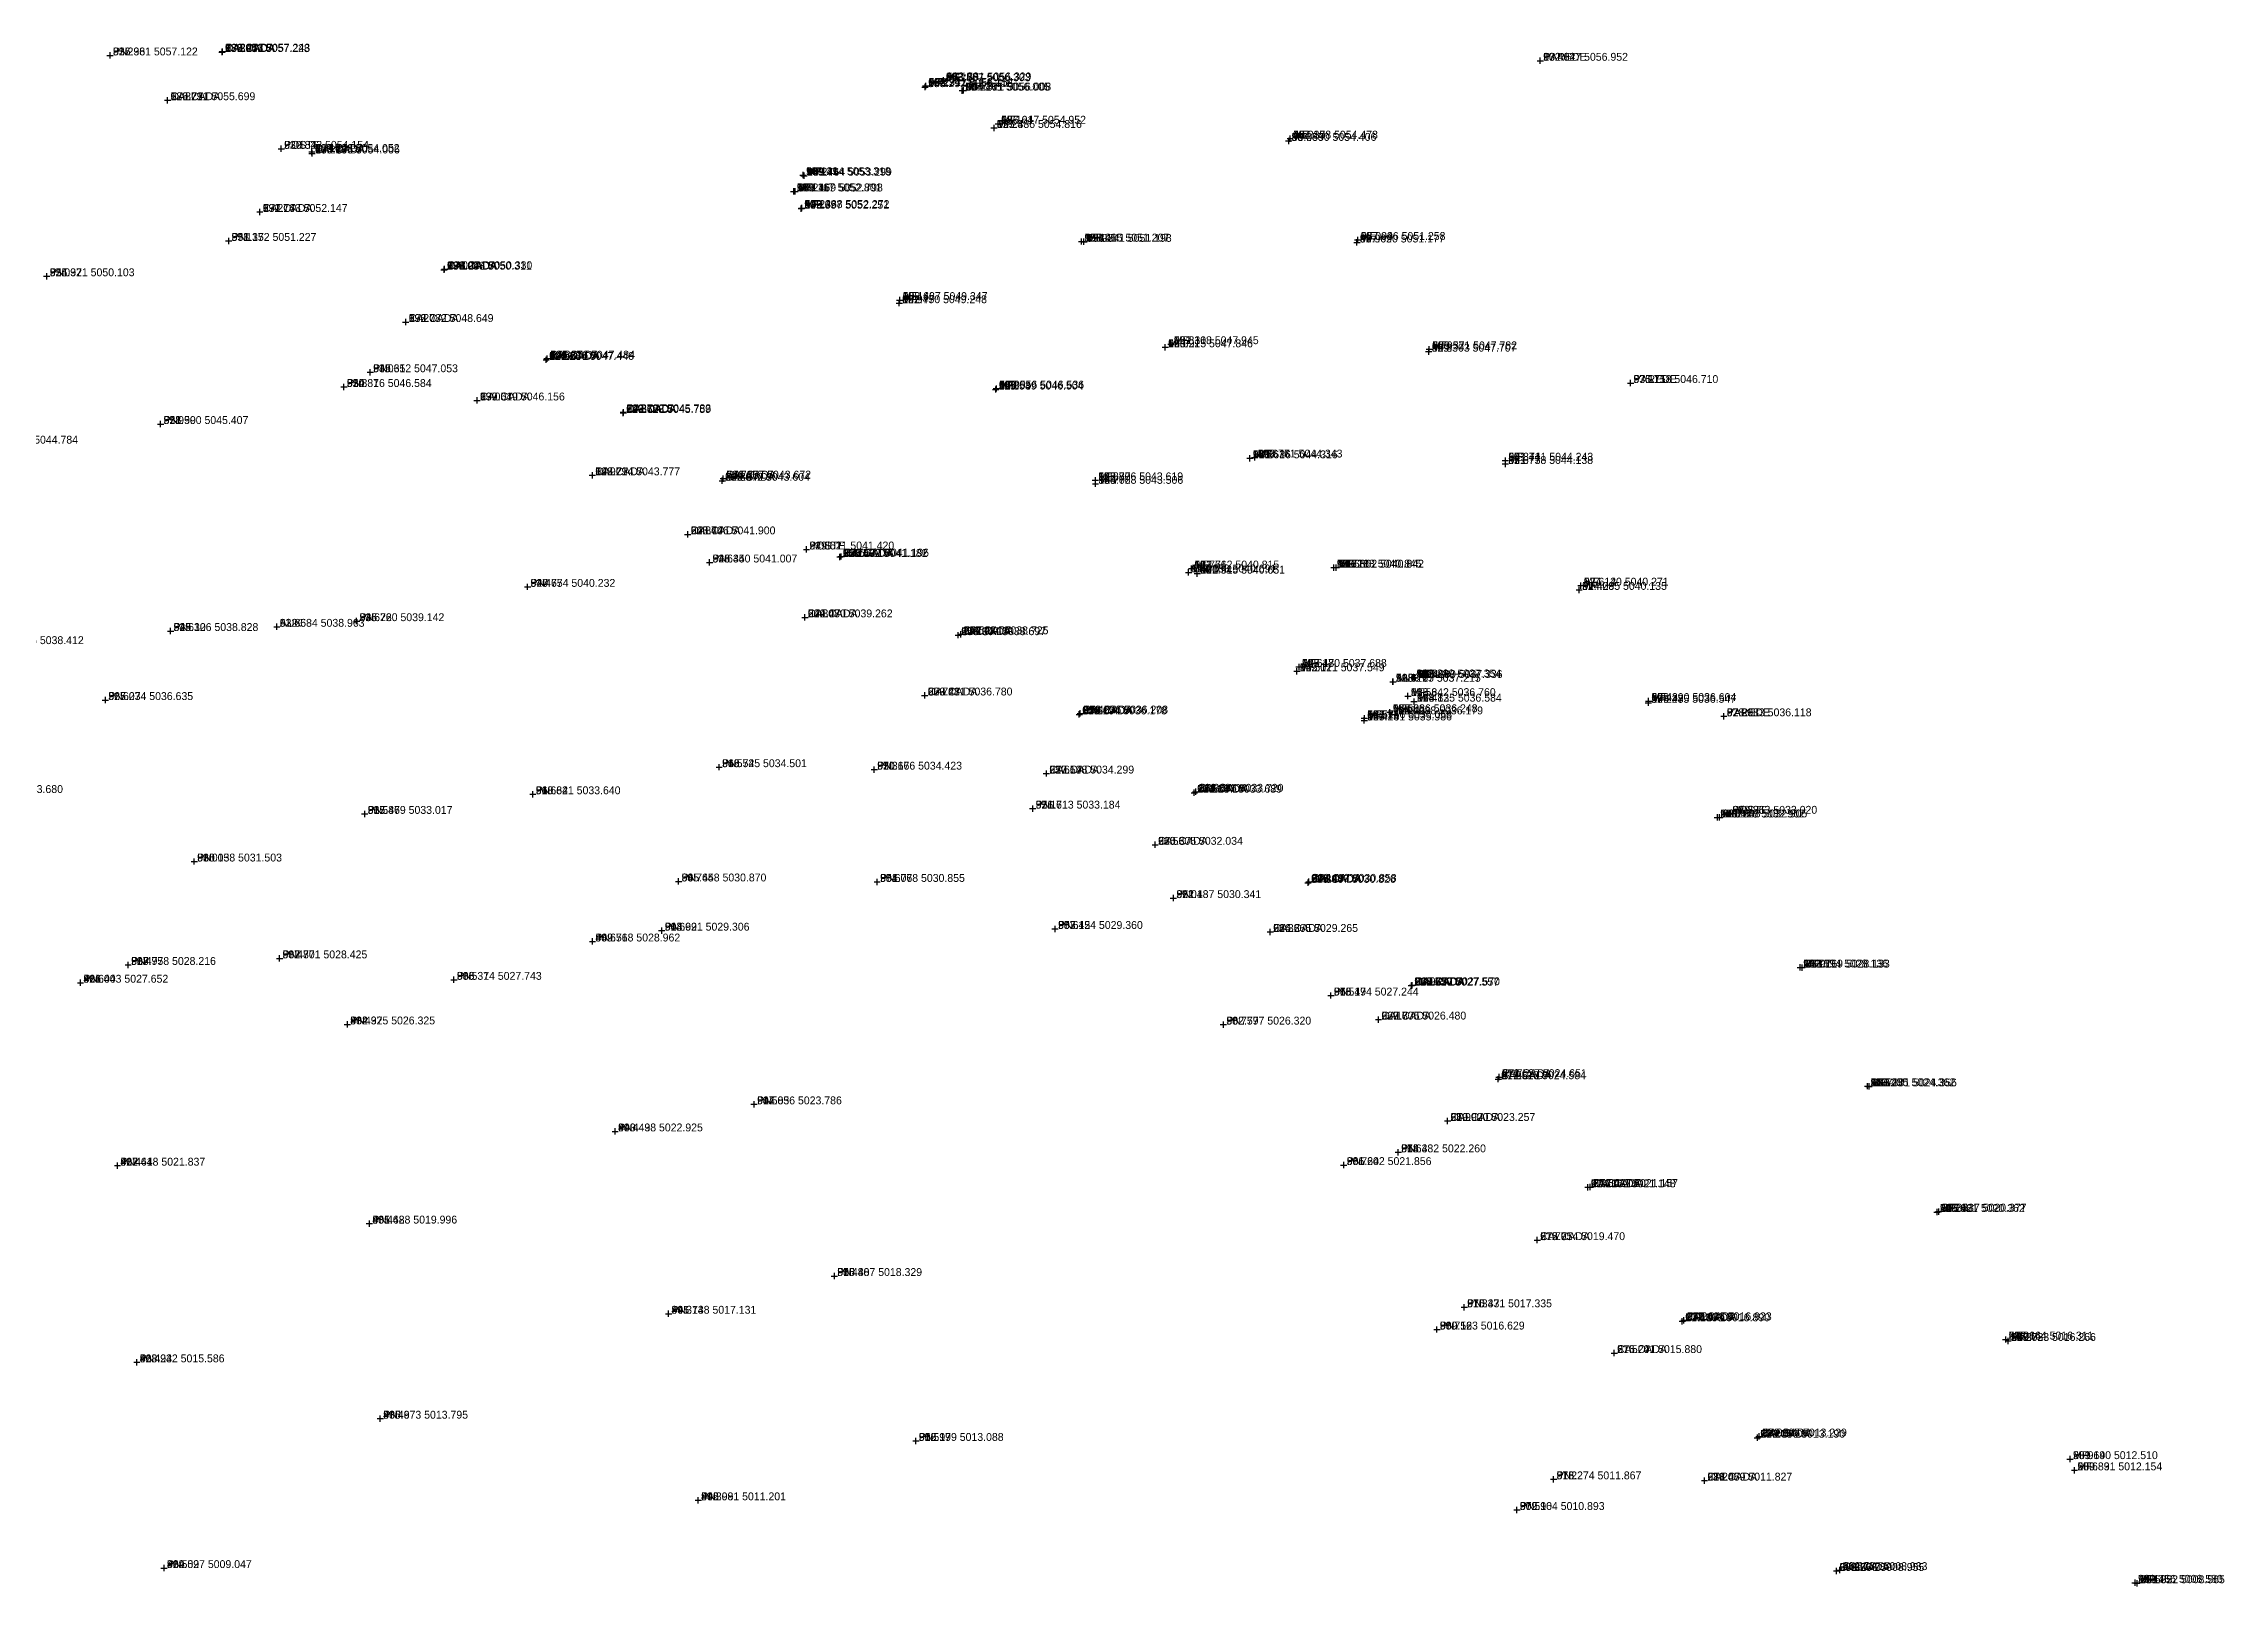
# Model space of a CAD drawing. Extents: x 886 to 1008, y 4909 to 5108.
# Drawn here: x 925.3 to 994.6, y 5008.5 to 5057.5 of the extents above; entities that cross this region are included whole.
import ezdxf

# ---------------------------------------------------------------- set-up
doc = ezdxf.new("R2010")
doc.units = 0
doc.linetypes.add('1', pattern=[0])
doc.layers.get('0').update_dxf_attribs({"linetype": '1'})
doc.styles.add('STD', font='txt')

# ---------------------------------------------------------------- blocks, each defined once
blk = doc.blocks.new('CROSS')
at = {"color": 0}
for p, q in [((-50, 0), (50, 0)), ((0, -50), (0, 50))]:
    blk.add_line(p, q, dxfattribs=at)

msp = doc.modelspace()

# ---------------------------------------------------------------- block references
at = {"layer": 'POINT', "color": 2, "xscale": 0.002, "yscale": 0.002, "zscale": 0.002}
for p in [(927.3811, 5057.1223, 53.2957), (930.9409, 5057.2284, 53.3005), (930.9531, 5057.2427, 53.2411), (972.8474, 5056.9521, 53.4017), (953.2922, 5056.1146, 53.2788), (953.3108, 5056.1536, 53.1936), (953.8565, 5056.3027, 53.2563), (953.8808, 5056.3287, 53.1789), (954.4715, 5056.0047, 53.226), (954.5107, 5056.0081, 53.1574), (929.2111, 5055.6986, 53.3793), (955.4855, 5054.8164, 53.2334), (955.617, 5054.9519, 53.1037), (932.822, 5054.1535, 53.1841), (933.7963, 5054.0524, 53.1436), (933.8054, 5054.0059, 53.2193), (964.8496, 5054.4062, 53.0588), (964.8975, 5054.4781, 53.2166), (949.4138, 5053.3176, 53.129), (949.4436, 5053.2986, 53.276), (949.1167, 5052.8012, 53.1158), (949.1592, 5052.7984, 53.2461), (932.1433, 5052.1475, 53.2757), (949.3568, 5052.2513, 53.1085), (949.3683, 5052.2717, 53.2427), (931.1522, 5051.227, 53.1365), (958.2655, 5051.2071, 53.1408), (958.3411, 5051.1977, 52.9739), (967.0196, 5051.1772, 52.9695), (967.046, 5051.2576, 53.0988), (925.3709, 5050.1031, 53.0916), (937.9981, 5050.3111, 53.1037), (938.0145, 5050.3297, 53.0274), (952.4698, 5049.2476, 52.9747), (952.4866, 5049.3474, 53.1663), (936.7822, 5048.6491, 53.2085), (960.9248, 5047.8455, 53.0208), (961.1075, 5047.9454, 52.8309), (969.3033, 5047.7075, 52.8299), (969.3208, 5047.7817, 52.9574), (935.6521, 5047.0527, 53.0314), (941.2455, 5047.4463, 52.9546), (941.2757, 5047.4844, 52.8806), (934.8162, 5046.5842, 52.8869), (955.5387, 5046.5038, 52.8535), (955.5565, 5046.5356, 53.0055), (975.7178, 5046.7099, 53.1153), (939.0489, 5046.1561, 53.051), (943.6983, 5045.7592, 52.8715), (943.7017, 5045.7828, 52.8183), (928.9899, 5045.4072, 52.9498), (963.6163, 5044.3164, 52.8632), (963.7715, 5044.3428, 52.6764), (971.7378, 5044.1379, 52.677), (971.7414, 5044.2426, 52.8408), (942.7138, 5043.777, 52.9286), (946.842, 5043.6036, 52.8036), (946.8767, 5043.6724, 52.7099), (958.7058, 5043.6188, 52.8871), (958.7084, 5043.5063, 52.7024), (945.7463, 5041.9005, 52.8404), (949.5209, 5041.4203, 52.8009), (946.44, 5041.0071, 52.6354), (950.5816, 5041.1817, 52.7494), (950.6269, 5041.1962, 52.6522), (961.668, 5040.6908, 52.613), (961.7623, 5040.8152, 52.761), (961.9448, 5040.6513, 52.7512), (966.2885, 5040.8447, 52.7105), (966.3617, 5040.8423, 52.5661), (940.6544, 5040.2323, 52.4774), (974.0851, 5040.1355, 52.4291), (974.1402, 5040.2713, 52.6117), (949.47, 5039.2624, 52.8079), (929.3064, 5038.8282, 52.6116), (932.6836, 5038.9632, 52.6532), (935.2196, 5039.1419, 52.6763), (954.3473, 5038.6967, 52.7297), (954.4244, 5038.7248, 52.5979), (965.1108, 5037.5488, 52.5019), (965.1798, 5037.688, 52.6467), (968.1646, 5037.2172, 52.6207), (968.1666, 5037.2151, 52.6216), (968.8186, 5037.3541, 52.5877), (968.8602, 5037.3356, 52.4291), (927.2338, 5036.6346, 52.6075), (953.2811, 5036.7798, 52.7414), (968.6419, 5036.7604, 52.5839), (968.8353, 5036.5838, 52.4121), (976.285, 5036.547, 52.2466), (976.2897, 5036.6035, 52.4394), (958.194, 5036.1776, 52.6187), (958.2262, 5036.2076, 52.4546), (967.251, 5035.9861, 52.4136), (967.2562, 5036.0577, 52.5736), (968.0663, 5036.2482, 52.5828), (968.2385, 5036.1789, 52.4084), (978.6835, 5036.1184, 52.2978), (946.7447, 5034.5014, 51.5521), (951.676, 5034.4233, 52.3161), (957.1483, 5034.2993, 52.6592), (961.8954, 5033.7197, 52.3082), (935.4794, 5033.0169, 51.5863), (940.8213, 5033.6402, 51.6637), (956.7132, 5033.1843, 52.1613), (961.8467, 5033.6891, 52.518), (978.8634, 5033.0202, 52.2253), (978.4777, 5032.902, 52.0119), (978.548, 5032.9045, 52.22), (960.6051, 5032.0341, 52.5298), (930.0578, 5031.5032, 52.0132), (945.4576, 5030.8696, 50.7643), (951.7676, 5030.8546, 50.6066), (961.187, 5030.3406, 52.043), (965.467, 5030.8265, 52.3336), (965.4917, 5030.8576, 52.1431), (942.7182, 5028.9616, 50.6561), (944.9211, 5029.3062, 50.6687), (957.4243, 5029.3599, 50.615), (964.2653, 5029.2649, 52.3664), (927.9579, 5028.2161, 50.4767), (932.7706, 5028.425, 50.4802), (926.4426, 5027.6516, 50.6001), (938.3145, 5027.7428, 50.5374), (968.7503, 5027.5574, 52.1507), (968.7765, 5027.5702, 51.9551), (981.1142, 5028.1357, 51.7594), (981.1687, 5028.1332, 51.9709), (966.1935, 5027.2436, 51.5473), (934.9253, 5026.3254, 50.4375), (962.7769, 5026.3197, 50.7592), (967.7047, 5026.4804, 52.1805), (971.5132, 5024.5843, 51.9567), (971.5366, 5024.6512, 51.7517), (983.2547, 5024.362, 51.5431), (983.3014, 5024.3557, 51.7372), (947.8563, 5023.7856, 50.5026), (943.4384, 5022.9254, 50.4486), (969.9, 5023.2574, 51.9924), (968.3319, 5022.2603, 51.6477), (927.6182, 5021.8369, 50.4444), (966.6017, 5021.8557, 50.7244), (974.3622, 5021.1479, 51.7151), (974.4369, 5021.1569, 51.5028), (935.6275, 5019.9958, 50.448), (985.4612, 5020.3624, 51.2924), (985.5168, 5020.3771, 51.3935), (972.7541, 5019.4699, 51.7914), (950.4072, 5018.3287, 50.4881), (945.138, 5017.1308, 50.3741), (970.4313, 5017.3346, 51.3365), (969.5632, 5016.6286, 50.7115), (977.3633, 5016.8898, 51.4396), (977.4164, 5016.9234, 51.2397), (975.2007, 5015.8801, 51.5236), (987.6442, 5016.3107, 51.0157), (987.7229, 5016.2661, 51.2029), (928.2323, 5015.5861, 50.4937), (935.9727, 5013.7953, 50.4668), (952.9994, 5013.0881, 50.5172), (979.7495, 5013.1899, 51.2039), (979.8047, 5013.2291, 50.9994), (989.6904, 5012.51, 50.9145), (973.2737, 5011.8672, 51.2268), (978.0692, 5011.827, 51.2449), (989.8306, 5012.1537, 50.6891), (946.0811, 5011.2009, 50.399), (972.1042, 5010.8929, 50.5961), (929.097, 5009.0471, 50.5519), (982.2664, 5008.9555, 50.8762), (982.3669, 5008.9831, 50.6728), (991.7562, 5008.5801, 50.4456), (991.8215, 5008.5648, 50.6353)]:
    msp.add_blockref('CROSS', p, dxfattribs=at)

# ---------------------------------------------------------------- texts
at = {"layer": 'CO_ORDS', "color": 3, "style": 'STD'}
for s, p in [(' 930.941 5057.228', (930.9409, 5057.2284, 53.3005)), (' 930.953 5057.243', (930.9531, 5057.2427, 53.2411)), (' 927.381 5057.122', (927.3811, 5057.1223, 53.2957)), (' 972.847 5056.952', (972.8474, 5056.9521, 53.4017)), (' 953.292 5056.115', (953.2922, 5056.1146, 53.2788)), (' 953.311 5056.154', (953.3108, 5056.1536, 53.1936)), (' 953.857 5056.303', (953.8565, 5056.3027, 53.2563)), (' 953.881 5056.329', (953.8808, 5056.3287, 53.1789)), (' 954.471 5056.005', (954.4715, 5056.0047, 53.226)), (' 954.511 5056.008', (954.5107, 5056.0081, 53.1574)), (' 929.211 5055.699', (929.2111, 5055.6986, 53.3793)), (' 955.486 5054.816', (955.4855, 5054.8164, 53.2334)), (' 955.617 5054.952', (955.617, 5054.9519, 53.1037)), (' 964.850 5054.406', (964.8496, 5054.4062, 53.0588)), (' 964.898 5054.478', (964.8975, 5054.4781, 53.2166)), (' 932.822 5054.154', (932.822, 5054.1535, 53.1841)), (' 933.796 5054.052', (933.7963, 5054.0524, 53.1436)), (' 933.805 5054.006', (933.8054, 5054.0059, 53.2193)), (' 949.414 5053.318', (949.4138, 5053.3176, 53.129)), (' 949.444 5053.299', (949.4436, 5053.2986, 53.276)), (' 949.117 5052.801', (949.1167, 5052.8012, 53.1158)), (' 949.159 5052.798', (949.1592, 5052.7984, 53.2461)), (' 932.143 5052.147', (932.1433, 5052.1475, 53.2757)), (' 949.357 5052.251', (949.3568, 5052.2513, 53.1085)), (' 949.368 5052.272', (949.3683, 5052.2717, 53.2427)), (' 931.152 5051.227', (931.1522, 5051.227, 53.1365)), (' 958.265 5051.207', (958.2655, 5051.2071, 53.1408)), (' 958.341 5051.198', (958.3411, 5051.1977, 52.9739)), (' 967.020 5051.177', (967.0196, 5051.1772, 52.9695)), (' 967.046 5051.258', (967.046, 5051.2576, 53.0988)), (' 937.998 5050.311', (937.9981, 5050.3111, 53.1037)), (' 938.014 5050.330', (938.0145, 5050.3297, 53.0274)), (' 925.371 5050.103', (925.3709, 5050.1031, 53.0916)), (' 952.470 5049.248', (952.4698, 5049.2476, 52.9747)), (' 952.487 5049.347', (952.4866, 5049.3474, 53.1663)), (' 936.782 5048.649', (936.7822, 5048.6491, 53.2085)), (' 941.246 5047.446', (941.2455, 5047.4463, 52.9546)), (' 941.276 5047.484', (941.2757, 5047.4844, 52.8806)), (' 960.925 5047.846', (960.9248, 5047.8455, 53.0208)), (' 961.108 5047.945', (961.1075, 5047.9454, 52.8309)), (' 969.303 5047.707', (969.3033, 5047.7075, 52.8299)), (' 969.321 5047.782', (969.3208, 5047.7817, 52.9574)), (' 935.652 5047.053', (935.6521, 5047.0527, 53.0314)), (' 934.816 5046.584', (934.8162, 5046.5842, 52.8869)), (' 939.049 5046.156', (939.0489, 5046.1561, 53.051)), (' 955.539 5046.504', (955.5387, 5046.5038, 52.8535)), (' 955.556 5046.536', (955.5565, 5046.5356, 53.0055)), (' 975.718 5046.710', (975.7178, 5046.7099, 53.1153)), (' 928.990 5045.407', (928.9899, 5045.4072, 52.9498)), (' 943.698 5045.759', (943.6983, 5045.7592, 52.8715)), (' 943.702 5045.783', (943.7017, 5045.7828, 52.8183)), (' 923.575 5044.784', (923.5753, 5044.7838, 52.8514)), (' 963.616 5044.316', (963.6163, 5044.3164, 52.8632)), (' 963.771 5044.343', (963.7715, 5044.3428, 52.6764)), (' 971.738 5044.138', (971.7378, 5044.1379, 52.677)), (' 971.741 5044.243', (971.7414, 5044.2426, 52.8408)), (' 942.714 5043.777', (942.7138, 5043.777, 52.9286)), (' 946.842 5043.604', (946.842, 5043.6036, 52.8036)), (' 946.877 5043.672', (946.8767, 5043.6724, 52.7099)), (' 958.706 5043.619', (958.7058, 5043.6188, 52.8871)), (' 958.708 5043.506', (958.7084, 5043.5063, 52.7024)), (' 945.746 5041.900', (945.7463, 5041.9005, 52.8404)), (' 949.521 5041.420', (949.5209, 5041.4203, 52.8009)), (' 950.582 5041.182', (950.5816, 5041.1817, 52.7494)), (' 950.627 5041.196', (950.6269, 5041.1962, 52.6522)), (' 946.440 5041.007', (946.44, 5041.0071, 52.6354)), (' 961.668 5040.691', (961.668, 5040.6908, 52.613)), (' 961.762 5040.815', (961.7623, 5040.8152, 52.761)), (' 961.945 5040.651', (961.9448, 5040.6513, 52.7512)), (' 966.288 5040.845', (966.2885, 5040.8447, 52.7105)), (' 966.362 5040.842', (966.3617, 5040.8423, 52.5661)), (' 940.654 5040.232', (940.6544, 5040.2323, 52.4774)), (' 974.085 5040.135', (974.0851, 5040.1355, 52.4291)), (' 974.140 5040.271', (974.1402, 5040.2713, 52.6117)), (' 935.220 5039.142', (935.2196, 5039.1419, 52.6763)), (' 949.470 5039.262', (949.47, 5039.2624, 52.8079)), (' 923.756 5038.412', (923.7559, 5038.4121, 52.7118)), (' 929.306 5038.828', (929.3064, 5038.8282, 52.6116)), (' 932.684 5038.963', (932.6836, 5038.9632, 52.6532)), (' 954.347 5038.697', (954.3473, 5038.6967, 52.7297)), (' 954.424 5038.725', (954.4244, 5038.7248, 52.5979)), (' 965.111 5037.549', (965.1108, 5037.5488, 52.5019)), (' 965.180 5037.688', (965.1798, 5037.688, 52.6467)), (' 968.165 5037.217', (968.1646, 5037.2172, 52.6207)), (' 968.167 5037.215', (968.1666, 5037.2151, 52.6216)), (' 968.819 5037.354', (968.8186, 5037.3541, 52.5877)), (' 968.860 5037.336', (968.8602, 5037.3356, 52.4291)), (' 927.234 5036.635', (927.2338, 5036.6346, 52.6075)), (' 953.281 5036.780', (953.2811, 5036.7798, 52.7414)), (' 968.642 5036.760', (968.6419, 5036.7604, 52.5839)), (' 968.835 5036.584', (968.8353, 5036.5838, 52.4121)), (' 976.285 5036.547', (976.285, 5036.547, 52.2466)), (' 976.290 5036.604', (976.2897, 5036.6035, 52.4394)), (' 958.194 5036.178', (958.194, 5036.1776, 52.6187)), (' 958.226 5036.208', (958.2262, 5036.2076, 52.4546)), (' 967.251 5035.986', (967.251, 5035.9861, 52.4136)), (' 967.256 5036.058', (967.2562, 5036.0577, 52.5736)), (' 968.066 5036.248', (968.0663, 5036.2482, 52.5828)), (' 968.238 5036.179', (968.2385, 5036.1789, 52.4084)), (' 978.683 5036.118', (978.6835, 5036.1184, 52.2978)), (' 946.745 5034.501', (946.7447, 5034.5014, 51.5521)), (' 951.676 5034.423', (951.676, 5034.4233, 52.3161)), (' 957.148 5034.299', (957.1483, 5034.2993, 52.6592)), (' 923.097 5033.680', (923.0969, 5033.6802, 52.3944)), (' 940.821 5033.640', (940.8213, 5033.6402, 51.6637)), (' 961.847 5033.689', (961.8467, 5033.6891, 52.518)), (' 961.895 5033.720', (961.8954, 5033.7197, 52.3082)), (' 935.479 5033.017', (935.4794, 5033.0169, 51.5863)), (' 956.713 5033.184', (956.7132, 5033.1843, 52.1613)), (' 978.478 5032.902', (978.4777, 5032.902, 52.0119)), (' 978.548 5032.905', (978.548, 5032.9045, 52.22)), (' 978.863 5033.020', (978.8634, 5033.0202, 52.2253)), (' 930.058 5031.503', (930.0578, 5031.5032, 52.0132)), (' 960.605 5032.034', (960.6051, 5032.0341, 52.5298)), (' 945.458 5030.870', (945.4576, 5030.8696, 50.7643)), (' 951.768 5030.855', (951.7676, 5030.8546, 50.6066)), (' 965.467 5030.826', (965.467, 5030.8265, 52.3336)), (' 965.492 5030.858', (965.4917, 5030.8576, 52.1431)), (' 961.187 5030.341', (961.187, 5030.3406, 52.043)), (' 942.718 5028.962', (942.7182, 5028.9616, 50.6561)), (' 944.921 5029.306', (944.9211, 5029.3062, 50.6687)), (' 957.424 5029.360', (957.4243, 5029.3599, 50.615)), (' 964.265 5029.265', (964.2653, 5029.2649, 52.3664)), (' 927.958 5028.216', (927.9579, 5028.2161, 50.4767)), (' 932.771 5028.425', (932.7706, 5028.425, 50.4802)), (' 981.114 5028.136', (981.1142, 5028.1357, 51.7594)), (' 981.169 5028.133', (981.1687, 5028.1332, 51.9709)), (' 926.443 5027.652', (926.4426, 5027.6516, 50.6001)), (' 938.314 5027.743', (938.3145, 5027.7428, 50.5374)), (' 968.750 5027.557', (968.7503, 5027.5574, 52.1507)), (' 968.777 5027.570', (968.7765, 5027.5702, 51.9551)), (' 966.194 5027.244', (966.1935, 5027.2436, 51.5473)), (' 934.925 5026.325', (934.9253, 5026.3254, 50.4375)), (' 962.777 5026.320', (962.7769, 5026.3197, 50.7592)), (' 967.705 5026.480', (967.7047, 5026.4804, 52.1805)), (' 971.513 5024.584', (971.5132, 5024.5843, 51.9567)), (' 971.537 5024.651', (971.5366, 5024.6512, 51.7517)), (' 983.255 5024.362', (983.2547, 5024.362, 51.5431)), (' 983.301 5024.356', (983.3014, 5024.3557, 51.7372)), (' 947.856 5023.786', (947.8563, 5023.7856, 50.5026)), (' 969.900 5023.257', (969.9, 5023.2574, 51.9924)), (' 943.438 5022.925', (943.4384, 5022.9254, 50.4486)), (' 927.618 5021.837', (927.6182, 5021.8369, 50.4444)), (' 966.602 5021.856', (966.6017, 5021.8557, 50.7244)), (' 968.332 5022.260', (968.3319, 5022.2603, 51.6477)), (' 974.362 5021.148', (974.3622, 5021.1479, 51.7151)), (' 974.437 5021.157', (974.4369, 5021.1569, 51.5028)), (' 935.628 5019.996', (935.6275, 5019.9958, 50.448)), (' 985.461 5020.362', (985.4612, 5020.3624, 51.2924)), (' 985.517 5020.377', (985.5168, 5020.3771, 51.3935)), (' 972.754 5019.470', (972.7541, 5019.4699, 51.7914)), (' 950.407 5018.329', (950.4072, 5018.3287, 50.4881)), (' 945.138 5017.131', (945.138, 5017.1308, 50.3741)), (' 970.431 5017.335', (970.4313, 5017.3346, 51.3365)), (' 977.416 5016.923', (977.4164, 5016.9234, 51.2397)), (' 969.563 5016.629', (969.5632, 5016.6286, 50.7115)), (' 977.363 5016.890', (977.3633, 5016.8898, 51.4396)), (' 987.644 5016.311', (987.6442, 5016.3107, 51.0157)), (' 987.723 5016.266', (987.7229, 5016.2661, 51.2029)), (' 928.232 5015.586', (928.2323, 5015.5861, 50.4937)), (' 975.201 5015.880', (975.2007, 5015.8801, 51.5236)), (' 935.973 5013.795', (935.9727, 5013.7953, 50.4668)), (' 952.999 5013.088', (952.9994, 5013.0881, 50.5172)), (' 979.750 5013.190', (979.7495, 5013.1899, 51.2039)), (' 979.805 5013.229', (979.8047, 5013.2291, 50.9994)), (' 989.690 5012.510', (989.6904, 5012.51, 50.9145)), (' 989.831 5012.154', (989.8306, 5012.1537, 50.6891)), (' 973.274 5011.867', (973.2737, 5011.8672, 51.2268)), (' 978.069 5011.827', (978.0692, 5011.827, 51.2449)), (' 946.081 5011.201', (946.0811, 5011.2009, 50.399)), (' 972.104 5010.893', (972.1042, 5010.8929, 50.5961)), (' 929.097 5009.047', (929.097, 5009.0471, 50.5519)), (' 982.266 5008.955', (982.2664, 5008.9555, 50.8762)), (' 982.367 5008.983', (982.3669, 5008.9831, 50.6728)), (' 991.756 5008.580', (991.7562, 5008.5801, 50.4456)), (' 991.822 5008.565', (991.8215, 5008.5648, 50.6353))]:
    msp.add_text(s, height=0.25, dxfattribs=at).set_placement(p)
at = {"layer": 'CODE', "color": 3, "style": 'STD'}
for s, p in [(' CALCADA', (930.9409, 5057.2284, 53.3005)), (' CALCADA', (930.9531, 5057.2427, 53.2411)), (' PN', (927.3811, 5057.1223, 53.2957)), (' PAREDE', (972.8474, 5056.9521, 53.4017)), (' MF', (953.2922, 5056.1146, 53.2788)), (' MF', (953.3108, 5056.1536, 53.1936)), (' MF', (953.8565, 5056.3027, 53.2563)), (' MF', (953.8808, 5056.3287, 53.1789)), (' MF', (954.4715, 5056.0047, 53.226)), (' MF', (954.5107, 5056.0081, 53.1574)), (' CALCADA', (929.2111, 5055.6986, 53.3793)), (' MF', (955.4855, 5054.8164, 53.2334)), (' MF', (955.617, 5054.9519, 53.1037)), (' MF', (964.8496, 5054.4062, 53.0588)), (' MF', (964.8975, 5054.4781, 53.2166)), (' POSTE', (932.822, 5054.1535, 53.1841)), (' CALCADA', (933.7963, 5054.0524, 53.1436)), (' CALCADA', (933.8054, 5054.0059, 53.2193)), (' MF', (949.4138, 5053.3176, 53.129)), (' MF', (949.4436, 5053.2986, 53.276)), (' MF', (949.1167, 5052.8012, 53.1158)), (' MF', (949.1592, 5052.7984, 53.2461)), (' CALCADA', (932.1433, 5052.1475, 53.2757)), (' MF', (949.3568, 5052.2513, 53.1085)), (' MF', (949.3683, 5052.2717, 53.2427)), (' PN', (931.1522, 5051.227, 53.1365)), (' MF', (958.2655, 5051.2071, 53.1408)), (' MF', (958.3411, 5051.1977, 52.9739)), (' MF', (967.0196, 5051.1772, 52.9695)), (' MF', (967.046, 5051.2576, 53.0988)), (' CALCADA', (937.9981, 5050.3111, 53.1037)), (' CALCADA', (938.0145, 5050.3297, 53.0274)), (' PN', (925.3709, 5050.1031, 53.0916)), (' MF', (952.4698, 5049.2476, 52.9747)), (' MF', (952.4866, 5049.3474, 53.1663)), (' CALCADA', (936.7822, 5048.6491, 53.2085)), (' CALCADA', (941.2455, 5047.4463, 52.9546)), (' CALCADA', (941.2757, 5047.4844, 52.8806)), (' MF', (960.9248, 5047.8455, 53.0208)), (' MF', (961.1075, 5047.9454, 52.8309)), (' MF', (969.3033, 5047.7075, 52.8299)), (' MF', (969.3208, 5047.7817, 52.9574)), (' PN', (935.6521, 5047.0527, 53.0314)), (' PN', (934.8162, 5046.5842, 52.8869)), (' CALCADA', (939.0489, 5046.1561, 53.051)), (' MF', (955.5387, 5046.5038, 52.8535)), (' MF', (955.5565, 5046.5356, 53.0055)), (' PAREDE', (975.7178, 5046.7099, 53.1153)), (' PN', (928.9899, 5045.4072, 52.9498)), (' CALCADA', (943.6983, 5045.7592, 52.8715)), (' CALCADA', (943.7017, 5045.7828, 52.8183)), (' MF', (963.6163, 5044.3164, 52.8632)), (' MF', (963.7715, 5044.3428, 52.6764)), (' MF', (971.7378, 5044.1379, 52.677)), (' MF', (971.7414, 5044.2426, 52.8408)), (' CALCADA', (942.7138, 5043.777, 52.9286)), (' CALCADA', (946.842, 5043.6036, 52.8036)), (' CALCADA', (946.8767, 5043.6724, 52.7099)), (' MF', (958.7058, 5043.6188, 52.8871)), (' MF', (958.7084, 5043.5063, 52.7024)), (' CALCADA', (945.7463, 5041.9005, 52.8404)), (' POSTE', (949.5209, 5041.4203, 52.8009)), (' CALCADA', (950.5816, 5041.1817, 52.7494)), (' CALCADA', (950.6269, 5041.1962, 52.6522)), (' PN', (946.44, 5041.0071, 52.6354)), (' MF', (961.668, 5040.6908, 52.613)), (' MF', (961.7623, 5040.8152, 52.761)), (' MF', (961.9448, 5040.6513, 52.7512)), (' MF', (966.2885, 5040.8447, 52.7105)), (' MF', (966.3617, 5040.8423, 52.5661)), (' PN', (940.6544, 5040.2323, 52.4774)), (' MF', (974.0851, 5040.1355, 52.4291)), (' MF', (974.1402, 5040.2713, 52.6117)), (' PN', (935.2196, 5039.1419, 52.6763)), (' CALCADA', (949.47, 5039.2624, 52.8079)), (' PN', (929.3064, 5038.8282, 52.6116)), (' AUX', (932.6836, 5038.9632, 52.6532)), (' CALCADA', (954.3473, 5038.6967, 52.7297)), (' CALCADA', (954.4244, 5038.7248, 52.5979)), (' MF', (965.1108, 5037.5488, 52.5019)), (' MF', (965.1798, 5037.688, 52.6467)), (' AUX', (968.1646, 5037.2172, 52.6207)), (' AUX', (968.1666, 5037.2151, 52.6216)), (' MF', (968.8186, 5037.3541, 52.5877)), (' MF', (968.8602, 5037.3356, 52.4291)), (' PN', (927.2338, 5036.6346, 52.6075)), (' CALCADA', (953.2811, 5036.7798, 52.7414)), (' MF', (968.6419, 5036.7604, 52.5839)), (' MF', (968.8353, 5036.5838, 52.4121)), (' MF', (976.285, 5036.547, 52.2466)), (' MF', (976.2897, 5036.6035, 52.4394)), (' CALCADA', (958.194, 5036.1776, 52.6187)), (' CALCADA', (958.2262, 5036.2076, 52.4546)), (' MF', (967.251, 5035.9861, 52.4136)), (' MF', (967.2562, 5036.0577, 52.5736)), (' MF', (968.0663, 5036.2482, 52.5828)), (' MF', (968.2385, 5036.1789, 52.4084)), (' PAREDE', (978.6835, 5036.1184, 52.2978)), (' PN', (946.7447, 5034.5014, 51.5521)), (' PN', (951.676, 5034.4233, 52.3161)), (' CALCADA', (957.1483, 5034.2993, 52.6592)), (' PN', (940.8213, 5033.6402, 51.6637)), (' CALCADA', (961.8467, 5033.6891, 52.518)), (' CALCADA', (961.8954, 5033.7197, 52.3082)), (' PN', (935.4794, 5033.0169, 51.5863)), (' PN', (956.7132, 5033.1843, 52.1613)), (' MF', (978.4777, 5032.902, 52.0119)), (' MF', (978.548, 5032.9045, 52.22)), (' POSTE', (978.8634, 5033.0202, 52.2253)), (' PN', (930.0578, 5031.5032, 52.0132)), (' CALCADA', (960.6051, 5032.0341, 52.5298)), (' PN', (945.4576, 5030.8696, 50.7643)), (' PN', (951.7676, 5030.8546, 50.6066)), (' CALCADA', (965.467, 5030.8265, 52.3336)), (' CALCADA', (965.4917, 5030.8576, 52.1431)), (' PN', (961.187, 5030.3406, 52.043)), (' PN', (942.7182, 5028.9616, 50.6561)), (' PN', (944.9211, 5029.3062, 50.6687)), (' PN', (957.4243, 5029.3599, 50.615)), (' CALCADA', (964.2653, 5029.2649, 52.3664)), (' PN', (927.9579, 5028.2161, 50.4767)), (' PN', (932.7706, 5028.425, 50.4802)), (' MF', (981.1142, 5028.1357, 51.7594)), (' MF', (981.1687, 5028.1332, 51.9709)), (' PN', (926.4426, 5027.6516, 50.6001)), (' PN', (938.3145, 5027.7428, 50.5374)), (' CALCADA', (968.7503, 5027.5574, 52.1507)), (' CALCADA', (968.7765, 5027.5702, 51.9551)), (' PN', (966.1935, 5027.2436, 51.5473)), (' PN', (934.9253, 5026.3254, 50.4375)), (' PN', (962.7769, 5026.3197, 50.7592)), (' CALCADA', (967.7047, 5026.4804, 52.1805)), (' CALCADA', (971.5132, 5024.5843, 51.9567)), (' CALCADA', (971.5366, 5024.6512, 51.7517)), (' MF', (983.2547, 5024.362, 51.5431)), (' MF', (983.3014, 5024.3557, 51.7372)), (' PN', (947.8563, 5023.7856, 50.5026)), (' CALCADA', (969.9, 5023.2574, 51.9924)), (' PN', (943.4384, 5022.9254, 50.4486)), (' PN', (927.6182, 5021.8369, 50.4444)), (' PN', (966.6017, 5021.8557, 50.7244)), (' PN', (968.3319, 5022.2603, 51.6477)), (' CALCADA', (974.3622, 5021.1479, 51.7151)), (' CALCADA', (974.4369, 5021.1569, 51.5028)), (' PN', (935.6275, 5019.9958, 50.448)), (' MF', (985.4612, 5020.3624, 51.2924)), (' MF', (985.5168, 5020.3771, 51.3935)), (' CALCADA', (972.7541, 5019.4699, 51.7914)), (' PN', (950.4072, 5018.3287, 50.4881)), (' PN', (945.138, 5017.1308, 50.3741)), (' PN', (970.4313, 5017.3346, 51.3365)), (' CALCADA', (977.4164, 5016.9234, 51.2397)), (' PN', (969.5632, 5016.6286, 50.7115)), (' CALCADA', (977.3633, 5016.8898, 51.4396)), (' MF', (987.6442, 5016.3107, 51.0157)), (' MF', (987.7229, 5016.2661, 51.2029)), (' PN', (928.2323, 5015.5861, 50.4937)), (' CALCADA', (975.2007, 5015.8801, 51.5236)), (' PN', (935.9727, 5013.7953, 50.4668)), (' PN', (952.9994, 5013.0881, 50.5172)), (' CALCADA', (979.7495, 5013.1899, 51.2039)), (' CALCADA', (979.8047, 5013.2291, 50.9994)), (' MF', (989.6904, 5012.51, 50.9145)), (' MF', (989.8306, 5012.1537, 50.6891)), (' PN', (973.2737, 5011.8672, 51.2268)), (' CALCADA', (978.0692, 5011.827, 51.2449)), (' PN', (946.0811, 5011.2009, 50.399)), (' PN', (972.1042, 5010.8929, 50.5961)), (' PN', (929.097, 5009.0471, 50.5519)), (' CALCADA', (982.2664, 5008.9555, 50.8762)), (' CALCADA', (982.3669, 5008.9831, 50.6728)), (' MF', (991.7562, 5008.5801, 50.4456)), (' MF', (991.8215, 5008.5648, 50.6353))]:
    msp.add_text(s, height=0.25, dxfattribs=at).set_placement(p)
at = {"layer": 'HEIGHT', "color": 3, "style": 'STD'}
for s, p in [(' 53.300', (930.9409, 5057.2284, 53.3005)), (' 53.241', (930.9531, 5057.2427, 53.2411)), (' 53.296', (927.3811, 5057.1223, 53.2957)), (' 53.402', (972.8474, 5056.9521, 53.4017)), (' 53.279', (953.2922, 5056.1146, 53.2788)), (' 53.194', (953.3108, 5056.1536, 53.1936)), (' 53.256', (953.8565, 5056.3027, 53.2563)), (' 53.179', (953.8808, 5056.3287, 53.1789)), (' 53.226', (954.4715, 5056.0047, 53.226)), (' 53.157', (954.5107, 5056.0081, 53.1574)), (' 53.379', (929.2111, 5055.6986, 53.3793)), (' 53.233', (955.4855, 5054.8164, 53.2334)), (' 53.104', (955.617, 5054.9519, 53.1037)), (' 53.059', (964.8496, 5054.4062, 53.0588)), (' 53.217', (964.8975, 5054.4781, 53.2166)), (' 53.184', (932.822, 5054.1535, 53.1841)), (' 53.144', (933.7963, 5054.0524, 53.1436)), (' 53.219', (933.8054, 5054.0059, 53.2193)), (' 53.129', (949.4138, 5053.3176, 53.129)), (' 53.276', (949.4436, 5053.2986, 53.276)), (' 53.116', (949.1167, 5052.8012, 53.1158)), (' 53.246', (949.1592, 5052.7984, 53.2461)), (' 53.276', (932.1433, 5052.1475, 53.2757)), (' 53.109', (949.3568, 5052.2513, 53.1085)), (' 53.243', (949.3683, 5052.2717, 53.2427)), (' 53.137', (931.1522, 5051.227, 53.1365)), (' 53.141', (958.2655, 5051.2071, 53.1408)), (' 52.974', (958.3411, 5051.1977, 52.9739)), (' 52.969', (967.0196, 5051.1772, 52.9695)), (' 53.099', (967.046, 5051.2576, 53.0988)), (' 53.104', (937.9981, 5050.3111, 53.1037)), (' 53.027', (938.0145, 5050.3297, 53.0274)), (' 53.092', (925.3709, 5050.1031, 53.0916)), (' 52.975', (952.4698, 5049.2476, 52.9747)), (' 53.166', (952.4866, 5049.3474, 53.1663)), (' 53.208', (936.7822, 5048.6491, 53.2085)), (' 52.955', (941.2455, 5047.4463, 52.9546)), (' 52.881', (941.2757, 5047.4844, 52.8806)), (' 53.021', (960.9248, 5047.8455, 53.0208)), (' 52.831', (961.1075, 5047.9454, 52.8309)), (' 52.830', (969.3033, 5047.7075, 52.8299)), (' 52.957', (969.3208, 5047.7817, 52.9574)), (' 53.031', (935.6521, 5047.0527, 53.0314)), (' 52.887', (934.8162, 5046.5842, 52.8869)), (' 53.051', (939.0489, 5046.1561, 53.051)), (' 52.854', (955.5387, 5046.5038, 52.8535)), (' 53.005', (955.5565, 5046.5356, 53.0055)), (' 53.115', (975.7178, 5046.7099, 53.1153)), (' 52.950', (928.9899, 5045.4072, 52.9498)), (' 52.872', (943.6983, 5045.7592, 52.8715)), (' 52.818', (943.7017, 5045.7828, 52.8183)), (' 52.863', (963.6163, 5044.3164, 52.8632)), (' 52.676', (963.7715, 5044.3428, 52.6764)), (' 52.677', (971.7378, 5044.1379, 52.677)), (' 52.841', (971.7414, 5044.2426, 52.8408)), (' 52.929', (942.7138, 5043.777, 52.9286)), (' 52.804', (946.842, 5043.6036, 52.8036)), (' 52.710', (946.8767, 5043.6724, 52.7099)), (' 52.887', (958.7058, 5043.6188, 52.8871)), (' 52.702', (958.7084, 5043.5063, 52.7024)), (' 52.840', (945.7463, 5041.9005, 52.8404)), (' 52.801', (949.5209, 5041.4203, 52.8009)), (' 52.749', (950.5816, 5041.1817, 52.7494)), (' 52.652', (950.6269, 5041.1962, 52.6522)), (' 52.635', (946.44, 5041.0071, 52.6354)), (' 52.613', (961.668, 5040.6908, 52.613)), (' 52.761', (961.7623, 5040.8152, 52.761)), (' 52.751', (961.9448, 5040.6513, 52.7512)), (' 52.711', (966.2885, 5040.8447, 52.7105)), (' 52.566', (966.3617, 5040.8423, 52.5661)), (' 52.477', (940.6544, 5040.2323, 52.4774)), (' 52.429', (974.0851, 5040.1355, 52.4291)), (' 52.612', (974.1402, 5040.2713, 52.6117)), (' 52.676', (935.2196, 5039.1419, 52.6763)), (' 52.808', (949.47, 5039.2624, 52.8079)), (' 52.612', (929.3064, 5038.8282, 52.6116)), (' 52.653', (932.6836, 5038.9632, 52.6532)), (' 52.730', (954.3473, 5038.6967, 52.7297)), (' 52.598', (954.4244, 5038.7248, 52.5979)), (' 52.502', (965.1108, 5037.5488, 52.5019)), (' 52.647', (965.1798, 5037.688, 52.6467)), (' 52.621', (968.1646, 5037.2172, 52.6207)), (' 52.622', (968.1666, 5037.2151, 52.6216)), (' 52.588', (968.8186, 5037.3541, 52.5877)), (' 52.429', (968.8602, 5037.3356, 52.4291)), (' 52.607', (927.2338, 5036.6346, 52.6075)), (' 52.741', (953.2811, 5036.7798, 52.7414)), (' 52.584', (968.6419, 5036.7604, 52.5839)), (' 52.412', (968.8353, 5036.5838, 52.4121)), (' 52.247', (976.285, 5036.547, 52.2466)), (' 52.439', (976.2897, 5036.6035, 52.4394)), (' 52.619', (958.194, 5036.1776, 52.6187)), (' 52.455', (958.2262, 5036.2076, 52.4546)), (' 52.414', (967.251, 5035.9861, 52.4136)), (' 52.574', (967.2562, 5036.0577, 52.5736)), (' 52.583', (968.0663, 5036.2482, 52.5828)), (' 52.408', (968.2385, 5036.1789, 52.4084)), (' 52.298', (978.6835, 5036.1184, 52.2978)), (' 51.552', (946.7447, 5034.5014, 51.5521)), (' 52.316', (951.676, 5034.4233, 52.3161)), (' 52.659', (957.1483, 5034.2993, 52.6592)), (' 51.664', (940.8213, 5033.6402, 51.6637)), (' 52.518', (961.8467, 5033.6891, 52.518)), (' 52.308', (961.8954, 5033.7197, 52.3082)), (' 51.586', (935.4794, 5033.0169, 51.5863)), (' 52.161', (956.7132, 5033.1843, 52.1613)), (' 52.012', (978.4777, 5032.902, 52.0119)), (' 52.220', (978.548, 5032.9045, 52.22)), (' 52.225', (978.8634, 5033.0202, 52.2253)), (' 52.013', (930.0578, 5031.5032, 52.0132)), (' 52.530', (960.6051, 5032.0341, 52.5298)), (' 50.764', (945.4576, 5030.8696, 50.7643)), (' 50.607', (951.7676, 5030.8546, 50.6066)), (' 52.334', (965.467, 5030.8265, 52.3336)), (' 52.143', (965.4917, 5030.8576, 52.1431)), (' 52.043', (961.187, 5030.3406, 52.043)), (' 50.656', (942.7182, 5028.9616, 50.6561)), (' 50.669', (944.9211, 5029.3062, 50.6687)), (' 50.615', (957.4243, 5029.3599, 50.615)), (' 52.366', (964.2653, 5029.2649, 52.3664)), (' 50.477', (927.9579, 5028.2161, 50.4767)), (' 50.480', (932.7706, 5028.425, 50.4802)), (' 51.759', (981.1142, 5028.1357, 51.7594)), (' 51.971', (981.1687, 5028.1332, 51.9709)), (' 50.600', (926.4426, 5027.6516, 50.6001)), (' 50.537', (938.3145, 5027.7428, 50.5374)), (' 52.151', (968.7503, 5027.5574, 52.1507)), (' 51.955', (968.7765, 5027.5702, 51.9551)), (' 51.547', (966.1935, 5027.2436, 51.5473)), (' 50.437', (934.9253, 5026.3254, 50.4375)), (' 50.759', (962.7769, 5026.3197, 50.7592)), (' 52.180', (967.7047, 5026.4804, 52.1805)), (' 51.957', (971.5132, 5024.5843, 51.9567)), (' 51.752', (971.5366, 5024.6512, 51.7517)), (' 51.543', (983.2547, 5024.362, 51.5431)), (' 51.737', (983.3014, 5024.3557, 51.7372)), (' 50.503', (947.8563, 5023.7856, 50.5026)), (' 51.992', (969.9, 5023.2574, 51.9924)), (' 50.449', (943.4384, 5022.9254, 50.4486)), (' 50.444', (927.6182, 5021.8369, 50.4444)), (' 50.724', (966.6017, 5021.8557, 50.7244)), (' 51.648', (968.3319, 5022.2603, 51.6477)), (' 51.715', (974.3622, 5021.1479, 51.7151)), (' 51.503', (974.4369, 5021.1569, 51.5028)), (' 50.448', (935.6275, 5019.9958, 50.448)), (' 51.292', (985.4612, 5020.3624, 51.2924)), (' 51.393', (985.5168, 5020.3771, 51.3935)), (' 51.791', (972.7541, 5019.4699, 51.7914)), (' 50.488', (950.4072, 5018.3287, 50.4881)), (' 50.374', (945.138, 5017.1308, 50.3741)), (' 51.337', (970.4313, 5017.3346, 51.3365)), (' 51.240', (977.4164, 5016.9234, 51.2397)), (' 50.712', (969.5632, 5016.6286, 50.7115)), (' 51.440', (977.3633, 5016.8898, 51.4396)), (' 51.016', (987.6442, 5016.3107, 51.0157)), (' 51.203', (987.7229, 5016.2661, 51.2029)), (' 50.494', (928.2323, 5015.5861, 50.4937)), (' 51.524', (975.2007, 5015.8801, 51.5236)), (' 50.467', (935.9727, 5013.7953, 50.4668)), (' 50.517', (952.9994, 5013.0881, 50.5172)), (' 51.204', (979.7495, 5013.1899, 51.2039)), (' 50.999', (979.8047, 5013.2291, 50.9994)), (' 50.914', (989.6904, 5012.51, 50.9145)), (' 50.689', (989.8306, 5012.1537, 50.6891)), (' 51.227', (973.2737, 5011.8672, 51.2268)), (' 51.245', (978.0692, 5011.827, 51.2449)), (' 50.399', (946.0811, 5011.2009, 50.399)), (' 50.596', (972.1042, 5010.8929, 50.5961)), (' 50.552', (929.097, 5009.0471, 50.5519)), (' 50.876', (982.2664, 5008.9555, 50.8762)), (' 50.673', (982.3669, 5008.9831, 50.6728)), (' 50.446', (991.7562, 5008.5801, 50.4456)), (' 50.635', (991.8215, 5008.5648, 50.6353))]:
    msp.add_text(s, height=0.25, dxfattribs=at).set_placement(p)
at = {"layer": 'PT_ID', "color": 3, "style": 'STD'}
for s, p in [(' 187', (930.9409, 5057.2284, 53.3005)), (' 188', (930.9531, 5057.2427, 53.2411)), (' 356', (927.3811, 5057.1223, 53.2957)), (' 10', (972.8474, 5056.9521, 53.4017)), (' 100', (953.2922, 5056.1146, 53.2788)), (' 99', (953.3108, 5056.1536, 53.1936)), (' 98', (953.8565, 5056.3027, 53.2563)), (' 97', (953.8808, 5056.3287, 53.1789)), (' 96', (954.4715, 5056.0047, 53.226)), (' 95', (954.5107, 5056.0081, 53.1574)), (' 186', (929.2111, 5055.6986, 53.3793)), (' 127', (955.4855, 5054.8164, 53.2334)), (' 126', (955.617, 5054.9519, 53.1037)), (' 39', (964.8496, 5054.4062, 53.0588)), (' 40', (964.8975, 5054.4781, 53.2166)), (' 220', (932.822, 5054.1535, 53.1841)), (' 189', (933.7963, 5054.0524, 53.1436)), (' 190', (933.8054, 5054.0059, 53.2193)), (' 101', (949.4138, 5053.3176, 53.129)), (' 102', (949.4436, 5053.2986, 53.276)), (' 103', (949.1167, 5052.8012, 53.1158)), (' 104', (949.1592, 5052.7984, 53.2461)), (' 191', (932.1433, 5052.1475, 53.2757)), (' 105', (949.3568, 5052.2513, 53.1085)), (' 106', (949.3683, 5052.2717, 53.2427)), (' 353', (931.1522, 5051.227, 53.1365)), (' 125', (958.2655, 5051.2071, 53.1408)), (' 124', (958.3411, 5051.1977, 52.9739)), (' 37', (967.0196, 5051.1772, 52.9695)), (' 38', (967.046, 5051.2576, 53.0988)), (' 193', (937.9981, 5050.3111, 53.1037)), (' 194', (938.0145, 5050.3297, 53.0274)), (' 354', (925.3709, 5050.1031, 53.0916)), (' 107', (952.4698, 5049.2476, 52.9747)), (' 108', (952.4866, 5049.3474, 53.1663)), (' 192', (936.7822, 5048.6491, 53.2085)), (' 196', (941.2455, 5047.4463, 52.9546)), (' 195', (941.2757, 5047.4844, 52.8806)), (' 123', (960.9248, 5047.8455, 53.0208)), (' 122', (961.1075, 5047.9454, 52.8309)), (' 35', (969.3033, 5047.7075, 52.8299)), (' 36', (969.3208, 5047.7817, 52.9574)), (' 349', (935.6521, 5047.0527, 53.0314)), (' 350', (934.8162, 5046.5842, 52.8869)), (' 197', (939.0489, 5046.1561, 53.051)), (' 109', (955.5387, 5046.5038, 52.8535)), (' 110', (955.5565, 5046.5356, 53.0055)), (' 9', (975.7178, 5046.7099, 53.1153)), (' 351', (928.9899, 5045.4072, 52.9498)), (' 200', (943.7017, 5045.7828, 52.8183)), (' 199', (943.6983, 5045.7592, 52.8715)), (' 121', (963.6163, 5044.3164, 52.8632)), (' 120', (963.7715, 5044.3428, 52.6764)), (' 33', (971.7378, 5044.1379, 52.677)), (' 34', (971.7414, 5044.2426, 52.8408)), (' 198', (942.7138, 5043.777, 52.9286)), (' 202', (946.842, 5043.6036, 52.8036)), (' 201', (946.8767, 5043.6724, 52.7099)), (' 145', (958.7058, 5043.6188, 52.8871)), (' 144', (958.7084, 5043.5063, 52.7024)), (' 203', (945.7463, 5041.9005, 52.8404)), (' 219', (949.5209, 5041.4203, 52.8009)), (' 205', (950.5816, 5041.1817, 52.7494)), (' 206', (950.6269, 5041.1962, 52.6522)), (' 348', (946.44, 5041.0071, 52.6354)), (' 113', (961.668, 5040.6908, 52.613)), (' 112', (961.7623, 5040.8152, 52.761)), (' 111', (961.9448, 5040.6513, 52.7512)), (' 119', (966.2885, 5040.8447, 52.7105)), (' 118', (966.3617, 5040.8423, 52.5661)), (' 347', (940.6544, 5040.2323, 52.4774)), (' 31', (974.0851, 5040.1355, 52.4291)), (' 32', (974.1402, 5040.2713, 52.6117)), (' 346', (935.2196, 5039.1419, 52.6763)), (' 204', (949.47, 5039.2624, 52.8079)), (' 345', (929.3064, 5038.8282, 52.6116)), (' 6', (932.6836, 5038.9632, 52.6532)), (' 208', (954.3473, 5038.6967, 52.7297)), (' 207', (954.4244, 5038.7248, 52.5979)), (' 142', (965.1108, 5037.5488, 52.5019)), (' 143', (965.1798, 5037.688, 52.6467)), (' 1', (968.1646, 5037.2172, 52.6207)), (' 1A', (968.1666, 5037.2151, 52.6216)), (' 117', (968.8186, 5037.3541, 52.5877)), (' 116', (968.8602, 5037.3356, 52.4291)), (' 365', (927.2338, 5036.6346, 52.6075)), (' 209', (953.2811, 5036.7798, 52.7414)), (' 115', (968.6419, 5036.7604, 52.5839)), (' 114', (968.8353, 5036.5838, 52.4121)), (' 29', (976.285, 5036.547, 52.2466)), (' 30', (976.2897, 5036.6035, 52.4394)), (' 211', (958.194, 5036.1776, 52.6187)), (' 212', (958.2262, 5036.2076, 52.4546)), (' 140', (967.251, 5035.9861, 52.4136)), (' 141', (967.2562, 5036.0577, 52.5736)), (' 139', (968.0663, 5036.2482, 52.5828)), (' 138', (968.2385, 5036.1789, 52.4084)), (' 8', (978.6835, 5036.1184, 52.2978)), (' 369', (946.7447, 5034.5014, 51.5521)), (' 370', (951.676, 5034.4233, 52.3161)), (' 210', (957.1483, 5034.2993, 52.6592)), (' 368', (940.8213, 5033.6402, 51.6637)), (' 214', (961.8467, 5033.6891, 52.518)), (' 213', (961.8954, 5033.7197, 52.3082)), (' 367', (935.4794, 5033.0169, 51.5863)), (' 371', (956.7132, 5033.1843, 52.1613)), (' 27', (978.4777, 5032.902, 52.0119)), (' 28', (978.548, 5032.9045, 52.22)), (' 26', (978.8634, 5033.0202, 52.2253)), (' 366', (930.0578, 5031.5032, 52.0132)), (' 215', (960.6051, 5032.0341, 52.5298)), (' 385', (945.4576, 5030.8696, 50.7643)), (' 384', (951.7676, 5030.8546, 50.6066)), (' 217', (965.467, 5030.8265, 52.3336)), (' 218', (965.4917, 5030.8576, 52.1431)), (' 372', (961.187, 5030.3406, 52.043)), (' 489', (942.7182, 5028.9616, 50.6561)), (' 513', (944.9211, 5029.3062, 50.6687)), (' 383', (957.4243, 5029.3599, 50.615)), (' 216', (964.2653, 5029.2649, 52.3664)), (' 388', (927.9579, 5028.2161, 50.4767)), (' 387', (932.7706, 5028.425, 50.4802)), (' 222', (981.1142, 5028.1357, 51.7594)), (' 223', (981.1687, 5028.1332, 51.9709)), (' 461', (926.4426, 5027.6516, 50.6001)), (' 386', (938.3145, 5027.7428, 50.5374)), (' 268', (968.7503, 5027.5574, 52.1507)), (' 267', (968.7765, 5027.5702, 51.9551)), (' 373', (966.1935, 5027.2436, 51.5473)), (' 482', (934.9253, 5026.3254, 50.4375)), (' 382', (962.7769, 5026.3197, 50.7592)), (' 269', (967.7047, 5026.4804, 52.1805)), (' 271', (971.5132, 5024.5843, 51.9567)), (' 272', (971.5366, 5024.6512, 51.7517)), (' 224', (983.2547, 5024.362, 51.5431)), (' 225', (983.3014, 5024.3557, 51.7372)), (' 514', (947.8563, 5023.7856, 50.5026)), (' 270', (969.9, 5023.2574, 51.9924)), (' 490', (943.4384, 5022.9254, 50.4486)), (' 462', (927.6182, 5021.8369, 50.4444)), (' 381', (966.6017, 5021.8557, 50.7244)), (' 374', (968.3319, 5022.2603, 51.6477)), (' 274', (974.3622, 5021.1479, 51.7151)), (' 273', (974.4369, 5021.1569, 51.5028)), (' 481', (935.6275, 5019.9958, 50.448)), (' 226', (985.4612, 5020.3624, 51.2924)), (' 227', (985.5168, 5020.3771, 51.3935)), (' 275', (972.7541, 5019.4699, 51.7914)), (' 515', (950.4072, 5018.3287, 50.4881)), (' 491', (945.138, 5017.1308, 50.3741)), (' 375', (970.4313, 5017.3346, 51.3365)), (' 278', (977.4164, 5016.9234, 51.2397)), (' 380', (969.5632, 5016.6286, 50.7115)), (' 277', (977.3633, 5016.8898, 51.4396)), (' 228', (987.6442, 5016.3107, 51.0157)), (' 229', (987.7229, 5016.2661, 51.2029)), (' 463', (928.2323, 5015.5861, 50.4937)), (' 276', (975.2007, 5015.8801, 51.5236)), (' 480', (935.9727, 5013.7953, 50.4668)), (' 516', (952.9994, 5013.0881, 50.5172)), (' 280', (979.7495, 5013.1899, 51.2039)), (' 279', (979.8047, 5013.2291, 50.9994)), (' 231', (989.6904, 5012.51, 50.9145)), (' 230', (989.8306, 5012.1537, 50.6891)), (' 376', (973.2737, 5011.8672, 51.2268)), (' 281', (978.0692, 5011.827, 51.2449)), (' 492', (946.0811, 5011.2009, 50.399)), (' 379', (972.1042, 5010.8929, 50.5961)), (' 464', (929.097, 5009.0471, 50.5519)), (' 283', (982.2664, 5008.9555, 50.8762)), (' 284', (982.3669, 5008.9831, 50.6728)), (' 232', (991.7562, 5008.5801, 50.4456)), (' 233', (991.8215, 5008.5648, 50.6353))]:
    msp.add_text(s, height=0.25, dxfattribs=at).set_placement(p)

doc.saveas('drawing.dxf')
